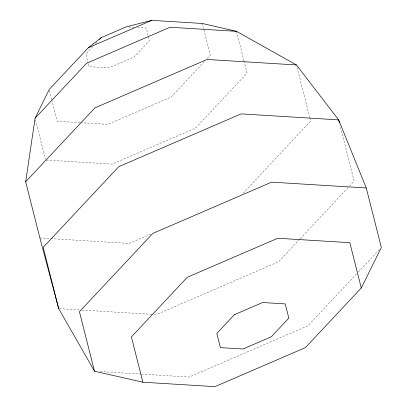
<?xml version="1.0" encoding="UTF-8"?>
<svg xmlns="http://www.w3.org/2000/svg" width="407" height="407" viewBox="0 0 407 407"><rect width="100%" height="100%" fill="white"/><g stroke="black" fill="none" stroke-linecap="round" stroke-linejoin="round"><path stroke-width="0.31" stroke-dasharray="2.04 1.53" d="M92.689 46.795L85.816 54.126L88.085 63.08M95.696 43.585L97.41 41.753M204.294 61.64L171.159 97.003L107.748 124.364L80.596 122.695M207.311 58.425L210.322 55.21L203.678 28.953M243.127 193.203L310.658 121.123L309.885 118.071M299.847 239.107L278.566 261.823L156.181 314.621L153.648 314.469M300.28 238.644L348.926 186.721M349.359 186.258L354.141 181.156L340.033 125.397M356.583 273.875L307.957 325.773L189.148 377.035L141.824 374.125M358.318 272.024L379.589 249.318M150.738 234.162L129.238 243.442L51.287 238.65M128.8 26.979L133.786 27.289M137.525 27.518L146.25 28.052L148.214 35.811M79.96 122.655L57.229 121.255L52.132 101.109M46.276 160.053L112.118 164.102L195.558 128.103L247.08 73.107L244.129 61.432M39.881 237.947L50.656 238.609M59.315 308.669L79.574 309.915M82.107 310.068L153.017 314.428M100.178 371.56L141.193 374.084M297.069 67.404L309.732 117.46M236.513 31.329L243.971 60.816M202.289 23.458L203.525 28.342M148.362 36.411L149.42 40.588L133.964 57.087L108.934 67.888L88.991 66.662L88.233 63.675M49.506 90.725L51.979 100.498M35.541 120.08L45.487 159.396"/><path stroke-width="0.61" d="M25.672 181.787L35.078 118.234L49.196 89.504L88.355 47.711L101.277 37.627L126.307 26.826L151.77 20.35L202.289 23.458L236.513 31.329L296.454 64.962L338.634 119.882L366.275 187.973L381.328 247.461L361.279 287.988L305.413 347.619L214.942 386.65L142.867 382.219L94.495 371.215L58.684 308.628L39.881 237.947L25.672 181.787L94.938 107.86L207.097 59.468L296.454 64.962M99.557 39.459L101.277 37.627M35.078 118.234L86.599 63.238L170.04 27.238L236.513 31.329M88.355 47.711L151.77 20.35M366.275 187.973L271.627 182.153L152.818 233.415L79.446 311.721L94.495 371.215M339.413 122.945L338.634 119.882L241.137 113.884L118.758 166.687L43.183 247.349L58.684 308.628M361.279 287.988L349.817 242.689L277.742 238.258L187.276 277.289L131.41 336.92L142.867 382.219M234.305 314.748L216.804 333.425L220.391 347.619L242.969 349.008L271.311 336.777L288.807 318.101L285.221 303.912L262.642 302.523L234.305 314.748"/></g></svg>
